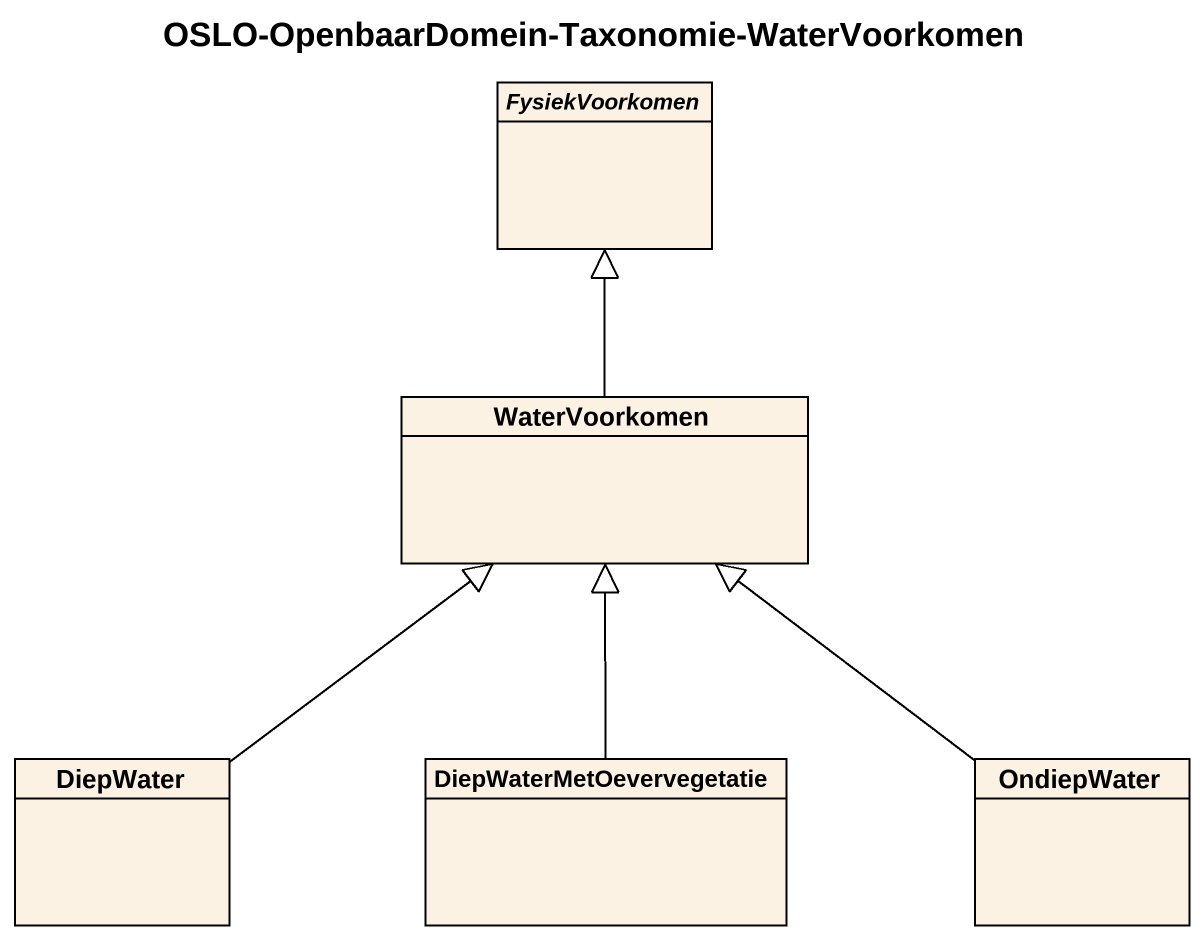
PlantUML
@startuml
title OSLO-OpenbaarDomein-Taxonomie-WaterVoorkomen
hide circle
hide empty members
abstract class FysiekVoorkomen
class WaterVoorkomen
class DiepWater
class DiepWaterMetOevervegetatie
class OndiepWater
WaterVoorkomen -up-|> FysiekVoorkomen
DiepWater -up-|> WaterVoorkomen
DiepWaterMetOevervegetatie -up-|> WaterVoorkomen
OndiepWater -up-|> WaterVoorkomen
@enduml
